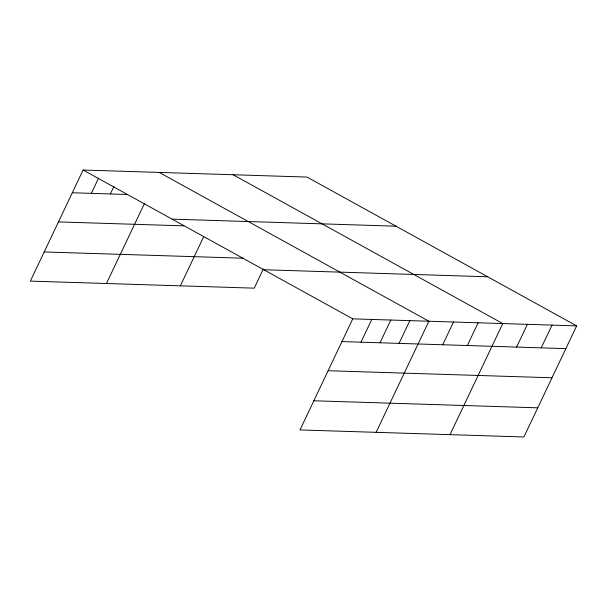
<?xml version="1.0" encoding="UTF-8"?>
<svg xmlns="http://www.w3.org/2000/svg" width="607" height="607" viewBox="0 0 607 607"><rect width="100%" height="100%" fill="white"/><g stroke="black" fill="none" stroke-linecap="round" stroke-linejoin="round"><path stroke-width="0.91" d="M576.65 325.891L352.75 318.842L300.002 429.931L523.902 436.979L576.65 325.891L306.998 177.069L83.098 170.021L30.35 281.109L254.25 288.158L263.347 268.992M91.331 193.36L98.531 178.2M110.368 193.959L113.964 186.379M106.475 283.507L144.474 203.482M180.362 285.829L203.717 236.647M360.99 342.181L371.78 319.441M380.02 342.78L390.817 320.041M399.049 343.38L409.846 320.64M376.128 432.328L428.876 321.24L159.224 172.418M442.708 344.753L453.505 322.014M467.337 345.527L478.134 322.787M450.015 434.65L502.763 323.569L233.111 174.74M516.595 347.075L527.392 324.343M541.224 347.849L552.021 325.117M72.301 192.76L127.584 194.498M172.085 219.135L395.984 226.183M58.462 221.912L183.838 225.857M44.197 251.951L243.46 258.225M263.764 269.736L487.664 276.777M341.953 341.582L565.853 348.63M328.114 370.733L552.013 377.782M313.849 400.779L537.749 407.821M83.098 170.021L352.75 318.842"/></g></svg>
